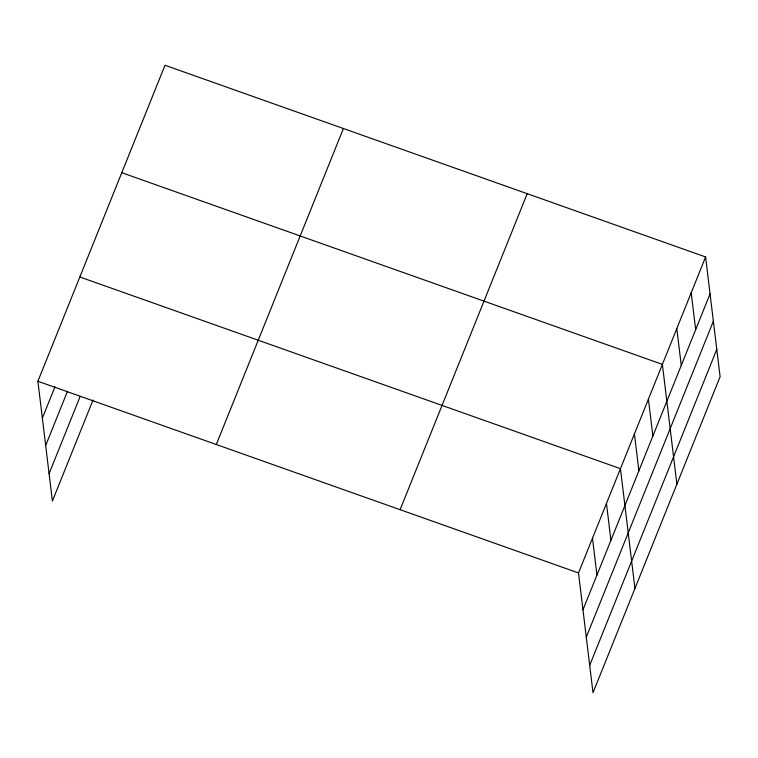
<?xml version="1.0" encoding="UTF-8"?>
<svg xmlns="http://www.w3.org/2000/svg" width="758" height="758" viewBox="0 0 758 758"><rect width="100%" height="100%" fill="white"/><g stroke="black" fill="none" stroke-linecap="round" stroke-linejoin="round"><path stroke-width="1.14" d="M93.026 400.025L52.397 501.047L37.9 381.265L164.998 65.264L705.603 256.953L720.1 376.735L593.002 692.736L578.506 572.953L705.603 256.953M42.363 418.141L55.031 386.637M45.67 445.496L67.519 391.185M49.081 473.684L80.102 396.567M216.295 444.52L343.402 128.519M400.101 509.689L527.208 193.697M582.968 609.83L710.066 293.829M586.275 637.184L713.382 321.193M589.686 665.372L716.793 349.381M121.782 172.701L662.388 364.39L676.885 484.182M79.846 276.983L620.451 468.671L634.939 588.454M37.9 381.265L578.506 572.953M691.201 292.768L695.664 329.645M676.799 328.574L681.262 365.46M648.412 399.153L652.875 436.03M634.427 433.908L638.89 470.784M606.466 503.426L610.929 540.312M592.481 538.189L596.944 575.066"/></g></svg>
